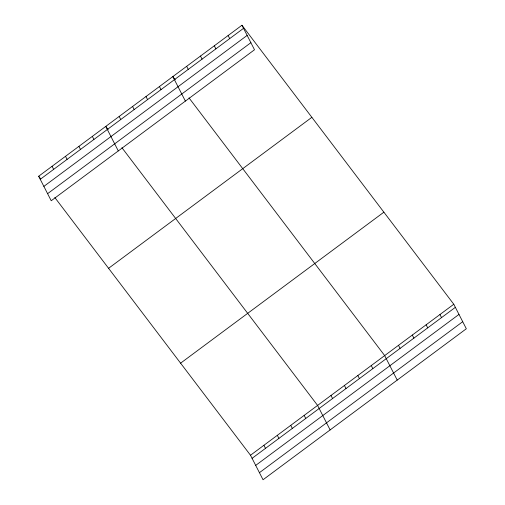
<?xml version="1.0" encoding="UTF-8"?>
<svg xmlns="http://www.w3.org/2000/svg" width="505" height="505" viewBox="0 0 505 505"><rect width="100%" height="100%" fill="white"/><g stroke="black" fill="none" stroke-linecap="round" stroke-linejoin="round"><path stroke-width="0.76" d="M241.958 25.25L254.501 49.761L51.213 200.744L38.67 176.239L241.958 25.25L453.787 304.256L466.33 328.761L263.042 479.75L250.499 455.239L54.837 197.531M40.248 179.319L243.536 28.331M43.866 186.389L247.153 35.401M47.59 193.674L250.884 42.685M108.575 268.307L311.863 117.324M180.594 363.171L383.882 212.182M250.499 455.239L453.787 304.256M252.077 458.325L455.365 307.337M255.694 465.395L458.982 314.407M259.425 472.68L462.713 321.691M175.216 79.714L172.843 76.583L185.379 101.095M189.009 97.882L384.671 355.589L397.214 380.101M108.133 129.545L105.753 126.408L118.296 150.919M121.926 147.706L317.588 405.414L330.125 429.925M38.67 176.239L40.57 178.738M439.962 314.52L441.54 317.607M426.144 324.791L427.716 327.871M412.32 335.055L413.898 338.142M398.495 345.325L400.074 348.406M228.134 35.514L229.712 38.601M214.309 45.785L215.887 48.865M371.251 365.557L372.829 368.637M200.485 56.049L202.063 59.136M357.837 375.518L359.415 378.605M186.667 66.319L188.239 69.4M344.423 385.485L345.994 388.566M331.002 395.453L332.58 398.533M159.422 86.551L161 89.631M146.008 96.518L147.586 99.599M304.168 415.381L305.746 418.462M132.588 106.479L134.166 109.56M290.754 425.349L292.326 428.429M119.174 116.447L120.752 119.527M277.333 435.31L278.911 438.39M263.919 445.277L265.497 448.358M92.339 136.375L93.917 139.456M78.919 146.343L80.497 149.423M65.505 156.304L67.083 159.391M52.084 166.271L53.663 169.352"/></g></svg>
